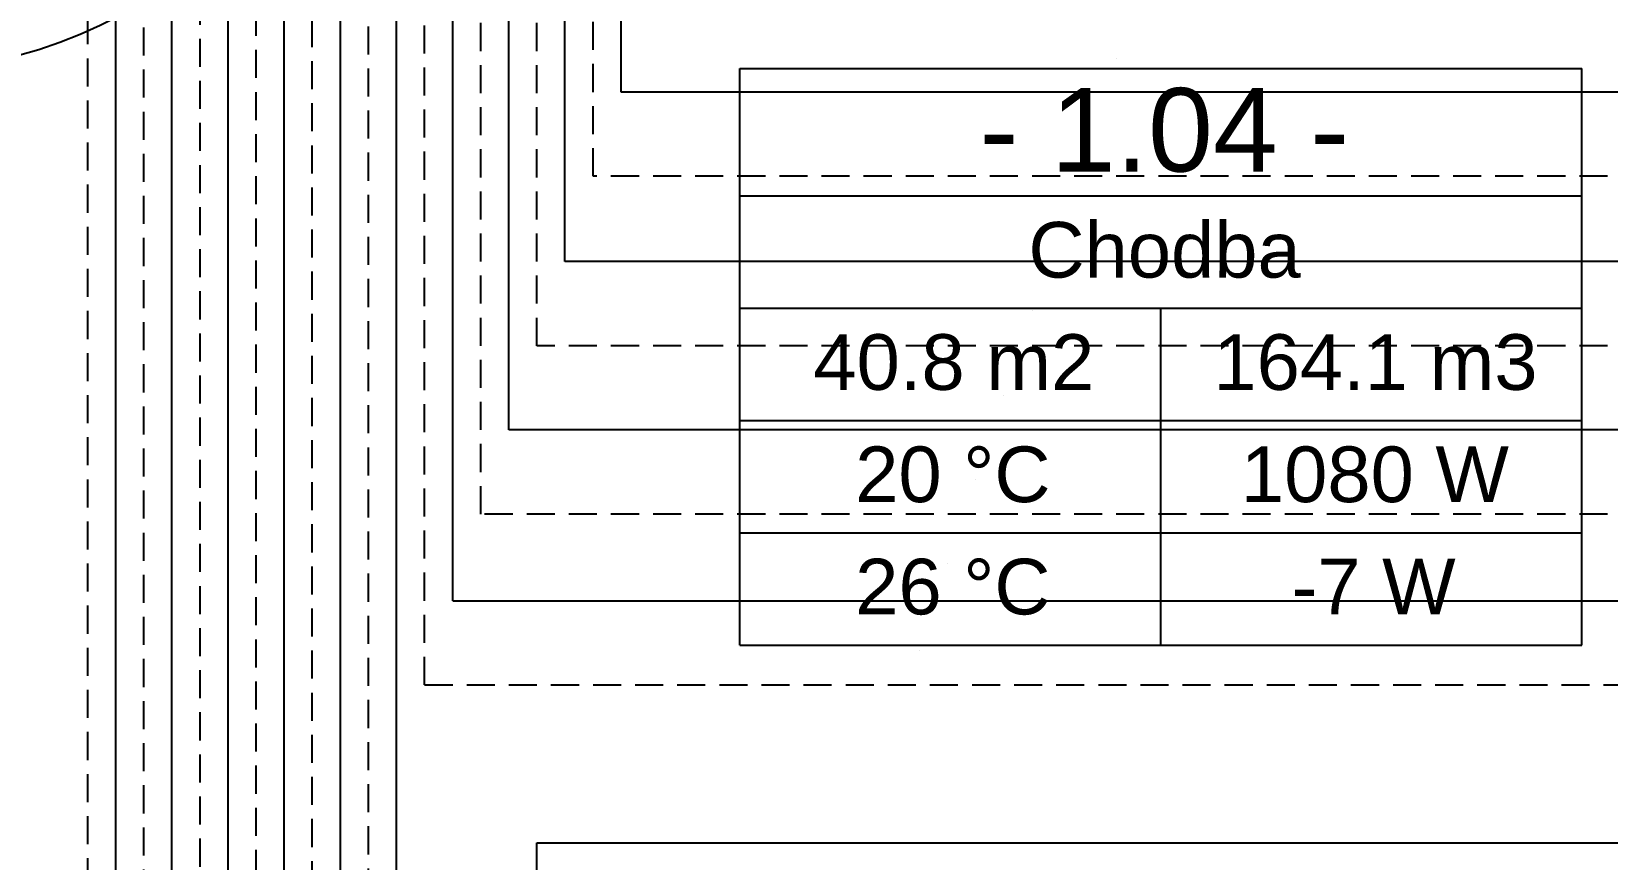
# Model space of a CAD drawing. Header units: millimetres. Extents: x 90740 to 167944, y -39332 to 25855.
# Drawn here: x 102168 to 104975, y 10823 to 12298 of the extents above; entities that cross this region are included whole.
import ezdxf

# ---------------------------------------------------------------- set-up
doc = ezdxf.new("R2010")
doc.units = ezdxf.units.MM
doc.linetypes.add('DASH', pattern=[75, 50, -25])
for name, color, linetype in [('1__NP___MIESTNOSTIUK', 7, 'Continuous'), ('ODVODN__POTRUBIE___PODL__VYK_', 7, 'Continuous'), ('PR_VODN__POTRUBIE___PODL__VYK_', 7, 'Continuous')]:
    doc.layers.add(name, color=color, linetype=linetype)
doc.layers.add('XR$1$STANDARD', color=252, linetype='Continuous', lineweight=25)
doc.styles.add('ARIAL', font='arial.ttf')

# ---------------------------------------------------------------- blocks, each defined once
blk = doc.blocks.new('A$C90b3fe5d')
at = {"layer": 'XR$1$STANDARD', "linetype": 'Continuous', "lineweight": -2}
for p, q in [((3792.2, 14313.4), (7442.2, 14313.4)), ((3792.2, 12563.4), (3792.2, 14313.4))]:
    blk.add_line(p, q, dxfattribs=at)
blk.add_arc((2667.2, 16490.7), 800, 270, 0, dxfattribs=at)

msp = doc.modelspace()

# ---------------------------------------------------------------- linework, layer by layer
at = {"layer": '1__NP___MIESTNOSTIUK', "color": 18}
for p, q in [((103429.3, 12004.6), (103429.3, 12231.6)), ((103429.3, 12231.6), (104929.3, 12231.6)), ((104929.3, 12004.6), (104929.3, 12231.6)), ((103429.3, 11804.6), (103429.3, 12004.6)), ((103429.3, 12004.6), (104929.3, 12004.6)), ((103429.3, 12004.6), (104929.3, 12004.6)), ((104929.3, 11804.6), (104929.3, 12004.6)), ((103429.3, 11604.6), (103429.3, 11804.6)), ((103429.3, 11804.6), (104929.3, 11804.6)), ((103429.3, 11804.6), (104929.3, 11804.6)), ((104179.3, 11604.6), (104179.3, 11804.6)), ((104929.3, 11604.6), (104929.3, 11804.6)), ((103429.3, 11404.6), (103429.3, 11604.6)), ((103429.3, 11604.6), (104929.3, 11604.6)), ((103429.3, 11604.6), (104929.3, 11604.6)), ((104179.3, 11404.6), (104179.3, 11604.6)), ((104929.3, 11404.6), (104929.3, 11604.6)), ((103429.3, 11204.6), (103429.3, 11404.6)), ((103429.3, 11404.6), (104929.3, 11404.6)), ((103429.3, 11404.6), (104929.3, 11404.6)), ((104179.3, 11204.6), (104179.3, 11404.6)), ((104929.3, 11204.6), (104929.3, 11404.6)), ((103429.3, 11204.6), (104929.3, 11204.6))]:
    msp.add_line(p, q, dxfattribs=at)
at = {"layer": 'ODVODN__POTRUBIE___PODL__VYK_', "color": 172, "linetype": 'DASH'}
for p, q in [((102667.9, 8144.7), (102667.9, 14008.4)), ((102767.9, 8581.7), (102767.9, 13953.4)), ((102867.9, 11133.5), (102867.9, 13898.4)), ((102967.9, 11437.7), (102967.9, 13843.4)), ((103067.9, 11737.7), (103067.9, 13788.4)), ((103167.9, 12039.7), (103167.9, 13733.4)), ((102267.9, 7624.7), (102267.9, 13134.5)), ((102367.9, 7754.7), (102367.9, 13134.5)), ((102467.9, 7884.7), (102467.9, 13134.5)), ((102567.9, 8014.7), (102567.9, 13134.5)), ((106024.8, 12039.7), (103167.9, 12039.7)), ((106324.8, 11737.7), (103067.9, 11737.7)), ((106624.8, 11437.7), (102967.9, 11437.7)), ((102867.9, 11133.5), (107017.9, 11133.5))]:
    msp.add_line(p, q, dxfattribs=at)
for points in [[(104099.8, 12249.9), (104099.8, 12249.9), (104099.8, 12249.9), (104099.8, 12249.9), (104099.8, 12249.9), (104099.8, 12249.9)], [(103999.8, 11951.9), (103999.8, 11951.9), (103999.8, 11951.9), (103999.8, 11951.9), (103999.8, 11951.9), (103999.8, 11951.9)], [(103899.8, 11649.9), (103899.8, 11649.9), (103899.8, 11649.9), (103899.8, 11649.9), (103899.8, 11649.9), (103899.8, 11649.9)], [(103799.8, 11349.9), (103799.8, 11349.9), (103799.8, 11349.9), (103799.8, 11349.9), (103799.8, 11349.9), (103799.8, 11349.9)], [(102867.9, 11133.5), (102867.9, 11133.5), (102867.9, 11133.5), (102867.9, 11133.5), (102867.9, 11133.5)]]:
    msp.add_lwpolyline(points, dxfattribs=at)
at = {"layer": 'PR_VODN__POTRUBIE___PODL__VYK_', "color": 12}
for p, q in [((102717.9, 8294.7), (102717.9, 13980.9)), ((102817.9, 8731.7), (102817.9, 13925.9)), ((102917.9, 11283.5), (102917.9, 13870.9)), ((103017.9, 11587.7), (103017.9, 13815.9)), ((103117.9, 11887.7), (103117.9, 13760.9)), ((103217.9, 12189.7), (103217.9, 13705.9)), ((102317.9, 7689.7), (102317.9, 13134.5)), ((102417.9, 7819.7), (102417.9, 13134.5)), ((102517.9, 7949.7), (102517.9, 13134.5)), ((102617.9, 8079.7), (102617.9, 13134.5)), ((105874.8, 12189.7), (103217.9, 12189.7)), ((106174.8, 11887.7), (103117.9, 11887.7)), ((106474.8, 11587.7), (103017.9, 11587.7)), ((102917.9, 11283.5), (107017.9, 11283.5))]:
    msp.add_line(p, q, dxfattribs=at)
for points in [[(104049.8, 12101.9), (104049.8, 12101.9), (104049.8, 12101.9), (104049.8, 12101.9), (104049.8, 12101.9), (104049.8, 12101.9)], [(103949.8, 11799.9), (103949.8, 11799.9), (103949.8, 11799.9), (103949.8, 11799.9), (103949.8, 11799.9), (103949.8, 11799.9)], [(103849.8, 11499.9), (103849.8, 11499.9), (103849.8, 11499.9), (103849.8, 11499.9), (103849.8, 11499.9), (103849.8, 11499.9)], [(103749.8, 11195.7), (103749.8, 11195.7), (103749.8, 11195.7), (103749.8, 11195.7), (103749.8, 11195.7), (103749.8, 11195.7)]]:
    msp.add_lwpolyline(points, dxfattribs=at)

# ---------------------------------------------------------------- block references
at = {"linetype": 'Continuous'}
msp.add_blockref('A$C90b3fe5d', (99275.7, -3461), dxfattribs=at)

# ---------------------------------------------------------------- texts
at = {"layer": '1__NP___MIESTNOSTIUK', "color": 18, "style": 'ARIAL'}
for s, height, p in [('- 1.04 -', 148.72, (103856.3, 12048.1)), ('Chodba', 99.15, (103943.3, 11859.1)), ('40.8 m2', 99.15, (103560.3, 11659.1)), ('164.1 m3', 99.15, (104272.8, 11659.1)), ('20 °C', 99.15, (103634.8, 11459.1)), ('1080 W', 99.15, (104321.8, 11459.1)), ('26 °C', 99.15, (103634.8, 11259.1)), ('-7 W', 99.15, (104411.8, 11259.1))]:
    msp.add_text(s, height=height, dxfattribs=at).set_placement(p)

doc.saveas('drawing.dxf')
